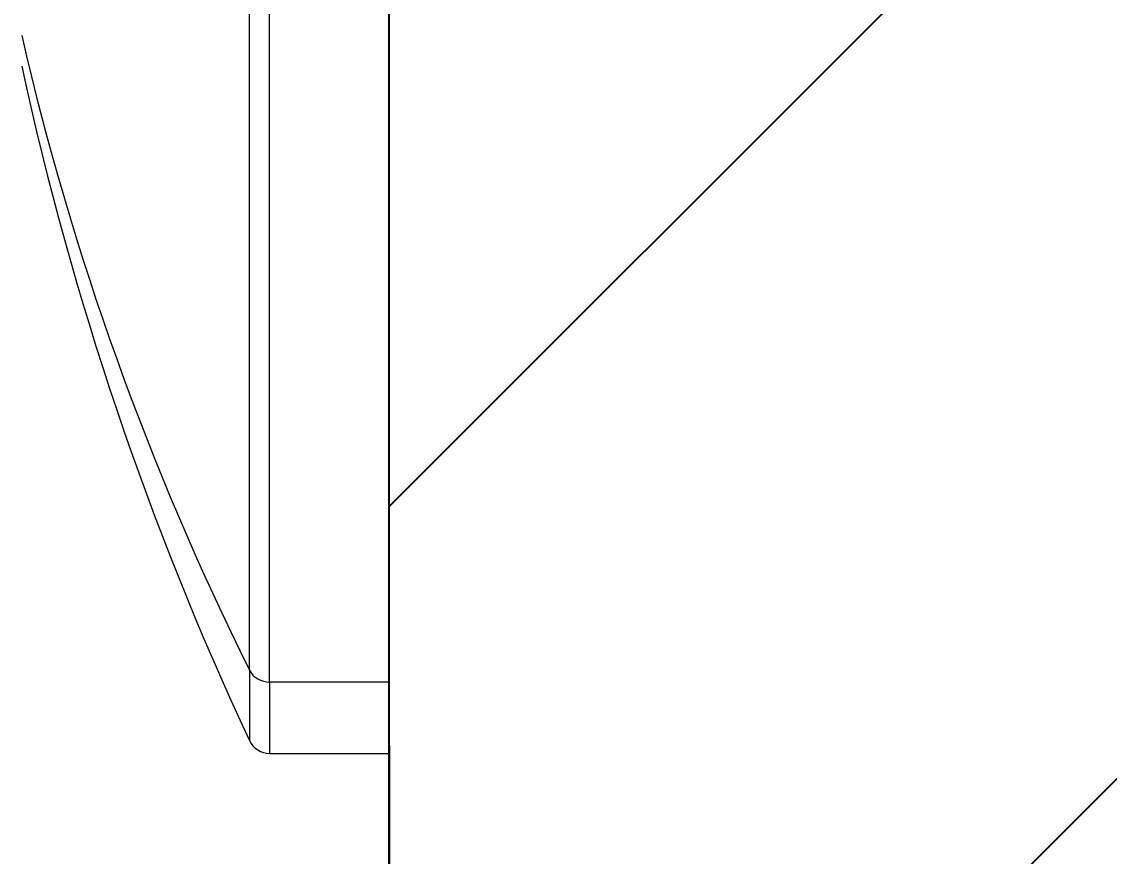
# Model space of a CAD drawing. Header units: millimetres. Extents: x 2915 to 5291, y 1031 to 4391.
# Drawn here: x 4871.37 to 4895.78, y 1864.36 to 1883.1 of the extents above; entities that cross this region are included whole.
import ezdxf

# ---------------------------------------------------------------- set-up
doc = ezdxf.new("R2010")
doc.units = ezdxf.units.MM
doc.layers.add('hatch', color=2, linetype='Continuous')
doc.layers.add('벽', color=2, linetype='Continuous')
doc.styles.get("Standard").update_dxf_attribs({"font": 'arial.ttf'})
doc.dimstyles.new('ISO-25', dxfattribs={"dimtxt": 17, "dimasz": 17, "dimexe": 1.25, "dimexo": 0.625, "dimgap": 5, "dimtad": 1, "dimtih": 1, "dimtoh": 1, "dimdec": 1, "dimdsep": 46, "dimtxsty": 'Standard', "dimcen": 0, "dimclrd": 3, "dimclre": 3, "dimclrt": 4, "dimadec": 0, "dimazin": 0, "dimtfac": 1, "dimtdec": 1, "dimtmove": 0, "dimatfit": 3, "dimfxl": 1, "dimarcsym": 0})

# ---------------------------------------------------------------- blocks, each defined once
blk = doc.blocks.new('*D10')
at = {"color": 3, "lineweight": -2, "transparency": 16777216}
for p, q in [((4736.984, 1919.496), (4736.984, 1797.371)), ((4879.618, 1866.842), (4879.618, 1797.371)), ((4753.984, 1798.621), (4775.424, 1798.621)), ((4862.618, 1798.621), (4841.178, 1798.621))]:
    blk.add_line(p, q, dxfattribs=at)
at = {"color": 3, "transparency": 16777216}
for points in [[(4753.984, 1801.454), (4753.984, 1795.787), (4736.984, 1798.621)], [(4862.618, 1801.454), (4862.618, 1795.787), (4879.618, 1798.621)]]:
    blk.add_solid(points, dxfattribs=at)
at = {"layer": 'Defpoints', "color": 0, "transparency": 16777216}
for p in [(4736.984, 1920.121), (4879.618, 1867.467), (4879.618, 1798.621)]:
    blk.add_point(p, dxfattribs=at)
at = {"color": 4, "transparency": 16777216, "insert": (4808.301, 1798.621), "char_height": 17, "attachment_point": 5}
blk.add_mtext('142.6', dxfattribs=at)

msp = doc.modelspace()

# ---------------------------------------------------------------- hatches: boundary and pattern name
at = {"layer": 'hatch'}
h = msp.add_hatch(dxfattribs=at)
h.set_pattern_fill('ANSI31', color=256, scale=5)
h.set_pattern_definition([(45, (-10257.139, 6896.133), (-11.22532, 11.22532), [])])
h.paths.add_polyline_path([(4879.618, 1362.253), (4929.618, 1362.253), (4929.618, 3432.819), (4879.618, 3432.819)])

# ---------------------------------------------------------------- linework, layer by layer
at = {"linetype": 'Continuous', "lineweight": 13, "extrusion": (0, 1, 0)}
for p, q in [((4876.936, 1868.267), (4876.936, 1920.666)), ((4876.483, 1868.538), (4876.483, 1920.378)), ((4876.483, 1868.538), (4876.483, 1866.954)), ((4876.936, 1868.267), (4876.936, 1866.666)), ((4879.618, 1868.267), (4876.936, 1868.267))]:
    msp.add_line(p, q, dxfattribs=at)
at = {"linetype": 'Continuous', "lineweight": 18, "extrusion": (0, 1, 0)}
for p, q in [((4879.618, 1920.666), (4879.618, 1868.267)), ((4879.618, 1868.267), (4879.618, 1866.666)), ((4876.936, 1866.666), (4879.618, 1866.666))]:
    msp.add_line(p, q, dxfattribs=at)
at = {"linetype": 'Continuous', "lineweight": 18}
for centre, radius, start, end in [((4941.347, 1897.281), 71.604, 192.23731, 205.05826), ((4876.936, 1867.166), 0.5, 205.0583, 270)]:
    msp.add_arc(centre, radius, start, end, dxfattribs=at)
at = {"linetype": 'Continuous', "lineweight": 13}
for centre, major_axis, start_param, end_param in [((4941.347, 1897.067), (71.604, 0), 3.355174, 3.578942), ((4876.936, 1868.737), (0.5, 0), 3.578942, 4.712389)]:
    msp.add_ellipse(centre, major_axis=major_axis, ratio=0.940706, start_param=start_param, end_param=end_param, dxfattribs=at)
at = {"layer": '벽'}
msp.add_line((4879.618, 1362.253), (4879.618, 3504.235), dxfattribs=at)

# ---------------------------------------------------------------- dimensions: what is measured, and where the dimension line sits
dim = msp.add_linear_dim(base=(4879.618, 1798.621), p1=(4736.984, 1920.121), p2=(4879.618, 1867.467), dimstyle='ISO-25', override={"dimtad": 0})
dim.commit()
dim.dimension.update_dxf_attribs({"geometry": '*D10', "text_midpoint": (4808.301, 1798.621)})

doc.saveas('drawing.dxf')
